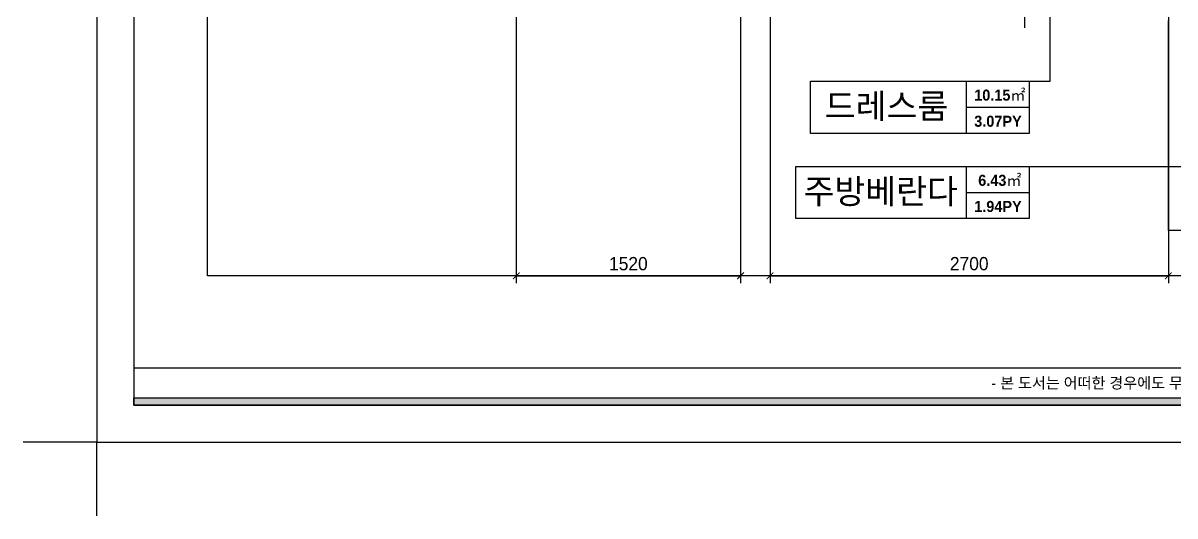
# Model space of a CAD drawing. Header units: millimetres. Extents: x -551172 to 232469, y -3435 to 261611.
# Drawn here: x 115579 to 123386, y 98053 to 101388 of the extents above; entities that cross this region are included whole.
import ezdxf
from ezdxf.enums import TextEntityAlignment as Align

# ---------------------------------------------------------------- set-up
doc = ezdxf.new("R2010")
doc.units = ezdxf.units.MM
doc.header["$LTSCALE"] = 10
doc.header["$PDMODE"] = 3
doc.layers.get('DEFPOINTS').update_dxf_attribs({"color": 248})
for name, color, linetype in [('0-ELC TEXT', 7, 'Continuous'), ('03-TEXT', 3, 'Continuous'), ('07-DIM WAL', 5, 'Continuous'), ('F-SYM', 7, 'Continuous'), ('FORM(YOURNAME)-11', 1, 'Continuous'), ('도면층2', 2, 'Continuous'), ('도면층4', 4, 'Continuous')]:
    doc.layers.add(name, color=color, linetype=linetype)
doc.styles.add('YOURNAME', font='HY울릉도M.TTF')
doc.styles.add('넥슨고딕', font='NEXONLv1GothicBold.ttf')
doc.styles.add('코레일둥고', font='Korail_Round_Gothic_Medium.ttf')
doc.dimstyles.new('YOURNAME-50', dxfattribs={"dimscale": 50, "dimtxt": 1.8, "dimasz": 0.9, "dimexe": 1, "dimexo": 3, "dimgap": 0.7, "dimtad": 1, "dimdec": 0, "dimzin": 0, "dimdsep": 46, "dimtxsty": 'YOURNAME', "dimblk": 'ARCHTICK', "dimcen": 0, "dimclrd": 1, "dimclre": 1, "dimclrt": 7, "dimadec": 0, "dimazin": 0, "dimtfac": 1, "dimtdec": 0, "dimtix": 1, "dimtmove": 2, "dimatfit": 3, "dimldrblk": 'ARCHTICK', "dimfxl": 1, "dimtolj": 1, "dimtzin": 0, "dimarcsym": 0})

# ---------------------------------------------------------------- blocks, each defined once
blk = doc.blocks.new('FORM-PLAN')
at = {"layer": 'FORM(YOURNAME)-11'}
h = blk.add_hatch(color=256, dxfattribs=at)
h.dxf.hatch_style = 1
h.paths.add_polyline_path([(-71444, 55115), (10556, 55115), (10556, 54915), (-71444, 54915)])
h.paths.add_polyline_path([(-71444, -2085), (10556, -2085), (10556, -2285), (-71444, -2285)])
at = {"layer": 'DEFPOINTS', "color": 158}
blk.add_line((1346, -1285), (-71444, -1285), dxfattribs=at)
for points in [[(-71444, -2285), (10556, -2285), (10556, 55115), (-71444, 55115)], [(-69444, 53115), (-64, 53115), (-64, 1215), (-69444, 1215)]]:
    blk.add_lwpolyline(points, close=True, dxfattribs=at)
at = {"layer": 'DEFPOINTS', "color": 1}
blk.add_lwpolyline([(-72444, -5285), (-72444, -3285), (-74444, -3285)], dxfattribs=at)
at = {"layer": 'FORM(YOURNAME)-11', "color": 250}
blk.add_lwpolyline([(-72444, -3285), (11556, -3285), (11556, 56115), (-72444, 56115)], close=True, dxfattribs=at)
at = {"layer": 'FORM(YOURNAME)-11'}
blk.add_lwpolyline([(-71444, -2085), (10556, -2085), (10556, -2285), (-71444, -2285)], close=True, dxfattribs=at)
at = {"layer": 'FORM(YOURNAME)-11', "color": 1, "style": 'YOURNAME'}
blk.add_text("- 본 도서는 어떠한 경우에도 무단으로 도용할 수 없으며 도용시 '지적재산권' 보호에 관한 법률에 의거, 법적 분쟁이 발생합니다.  또한 본 도서에 관한 모든 저작권은 당사에 있습니다. -", height=300, dxfattribs=at).set_placement((-32990, -1685), align=Align.MIDDLE_CENTER)
at = {"layer": 'FORM(YOURNAME)-11', "color": 3, "style": 'YOURNAME'}
for tag, height, p in [('1', 450, (9905, 18188)), ('2', 450, (9905, 17544)), ('3', 450, (9905, 16257)), ('4', 450, (9905, 14326)), ('5', 515, (9905, 12009)), ('6', 515, (9905, 9757)), ('7', 515, (9905, 7504)), ('8', 515, (9905, 5252)), ('9', 515, (9905, 2999)), ('10', 515, (5655, 811)), ('11', 515, (9905, 747)), ('12', 515, (5655, -1441)), ('13', 515, (9905, -1441))]:
    blk.add_attdef(tag, text='', height=height, dxfattribs=at).set_placement(p, align=Align.MIDDLE_RIGHT)
blk = doc.blocks.new('_ArchTick')
at = {"color": 0, "linetype": 'ByBlock', "const_width": 0.15}
blk.add_lwpolyline([(-0.5, -0.5), (0.5, 0.5)], dxfattribs=at)
blk = doc.blocks.new('*D849')
at = {"layer": '07-DIM WAL', "color": 1, "lineweight": -2, "transparency": 16777216}
for p, q in [((120641.4, 101455.3), (120641.4, 99627.8)), ((123341.4, 101455.3), (123341.4, 99627.8)), ((120641.4, 99677.8), (123341.4, 99677.8))]:
    blk.add_line(p, q, dxfattribs=at)
at = {"layer": 'DEFPOINTS', "color": 0, "transparency": 16777216}
for p in [(120641.4, 101605.3), (123341.4, 101605.3), (123341.4, 99677.8)]:
    blk.add_point(p, dxfattribs=at)
at = {"layer": '07-DIM WAL', "color": 1, "lineweight": -2, "transparency": 16777216, "xscale": 45, "yscale": 45, "zscale": 45, "rotation": 180}
blk.add_blockref('_ArchTick', (120641.4, 99677.8), dxfattribs=at)
at = {"layer": '07-DIM WAL', "color": 1, "lineweight": -2, "transparency": 16777216, "xscale": 45, "yscale": 45, "zscale": 45}
blk.add_blockref('_ArchTick', (123341.4, 99677.8), dxfattribs=at)
at = {"layer": '07-DIM WAL', "color": 7, "transparency": 16777216, "insert": (121991.4, 99759.6), "char_height": 90, "attachment_point": 5, "style": 'YOURNAME'}
blk.add_mtext('\\A1;2700', dxfattribs=at)
blk = doc.blocks.new('*D850')
at = {"layer": '07-DIM WAL', "color": 1, "lineweight": -2, "transparency": 16777216}
for p, q in [((118921.4, 102775.3), (118921.4, 99627.8)), ((120441.4, 102775.3), (120441.4, 99627.8)), ((118921.4, 99677.8), (120441.4, 99677.8))]:
    blk.add_line(p, q, dxfattribs=at)
at = {"layer": 'DEFPOINTS', "color": 0, "transparency": 16777216}
for p in [(118921.4, 102925.3), (120441.4, 102925.3), (120441.4, 99677.8)]:
    blk.add_point(p, dxfattribs=at)
at = {"layer": '07-DIM WAL', "color": 1, "lineweight": -2, "transparency": 16777216, "xscale": 45, "yscale": 45, "zscale": 45, "rotation": 180}
blk.add_blockref('_ArchTick', (118921.4, 99677.8), dxfattribs=at)
at = {"layer": '07-DIM WAL', "color": 1, "lineweight": -2, "transparency": 16777216, "xscale": 45, "yscale": 45, "zscale": 45}
blk.add_blockref('_ArchTick', (120441.4, 99677.8), dxfattribs=at)
at = {"layer": '07-DIM WAL', "color": 7, "transparency": 16777216, "insert": (119681.4, 99759.6), "char_height": 90, "attachment_point": 5, "style": 'YOURNAME'}
blk.add_mtext('\\A1;1520', dxfattribs=at)

msp = doc.modelspace()

# ---------------------------------------------------------------- linework, layer by layer
at = {"layer": '0-ELC TEXT'}
for p, q in [((121973.4, 100641.5), (121973.4, 100995.2)), ((121973.4, 100818.3), (122398.1, 100818.3)), ((121973.4, 100064.9), (121973.4, 100418.6)), ((122398.1, 100418.6), (123840.3, 100418.6)), ((121973.4, 100241.7), (122398.1, 100241.7))]:
    msp.add_line(p, q, dxfattribs=at)
msp.add_lwpolyline([(122398.1, 100995.2), (122540, 100995.2), (122540, 102200.6)], dxfattribs=at)
for points in [[(120916.2, 100995.2), (122398.1, 100995.2), (122398.1, 100641.5), (120916.2, 100641.5)], [(120816.2, 100418.6), (122398.1, 100418.6), (122398.1, 100064.9), (120816.2, 100064.9)]]:
    msp.add_lwpolyline(points, close=True, dxfattribs=at)
at = {"layer": '도면층2'}
for p, q in [((123341.4, 99985.3), (123341.4, 101405.3)), ((128411.4, 99985.3), (123341.4, 99985.3))]:
    msp.add_line(p, q, dxfattribs=at)
at = {"layer": '도면층4'}
msp.add_line((122366.4, 101685.3), (122366.4, 101355.3), dxfattribs=at)

# ---------------------------------------------------------------- block references
at = {"layer": 'F-SYM', "xscale": 0.2500000000000001, "yscale": 0.2500000000000001, "zscale": 0.2500000000000001}
msp.add_blockref('FORM-PLAN', (134189.9, 99374), dxfattribs=at)

# ---------------------------------------------------------------- texts
at = {"layer": '03-TEXT'}
for s, height, style, p in [('10.15㎡', 75, '넥슨고딕', (122199, 100863.4)), ('드레스룸', 166.67, '코레일둥고', (121430.9, 100743)), ('3.07PY', 75, '넥슨고딕', (122186.2, 100686.5)), ('주방베란다', 166.67, '코레일둥고', (121391.4, 100166.4)), ('6.43㎡', 75, '넥슨고딕', (122199, 100286.8)), ('1.94PY', 75, '넥슨고딕', (122186.2, 100109.9))]:
    msp.add_text(s, height=height, dxfattribs=dict(at, style=style)).set_placement(p, align=Align.CENTER)

# ---------------------------------------------------------------- dimensions: what is measured, and where the dimension line sits
at = {"layer": '07-DIM WAL'}
for base, p1, p2, picture, middle in [((120441.4, 99677.8), (118921.4, 102925.3), (120441.4, 102925.3), '*D850', (119681.4, 99759.6)), ((123341.4, 99677.8), (120641.4, 101605.3), (123341.4, 101605.3), '*D849', (121991.4, 99759.6))]:
    dim = msp.add_linear_dim(base=base, p1=p1, p2=p2, angle=180, dimstyle='YOURNAME-50', dxfattribs=at)
    dim.commit()
    dim.dimension.update_dxf_attribs({"geometry": picture, "text_midpoint": middle})

doc.saveas('drawing.dxf')
